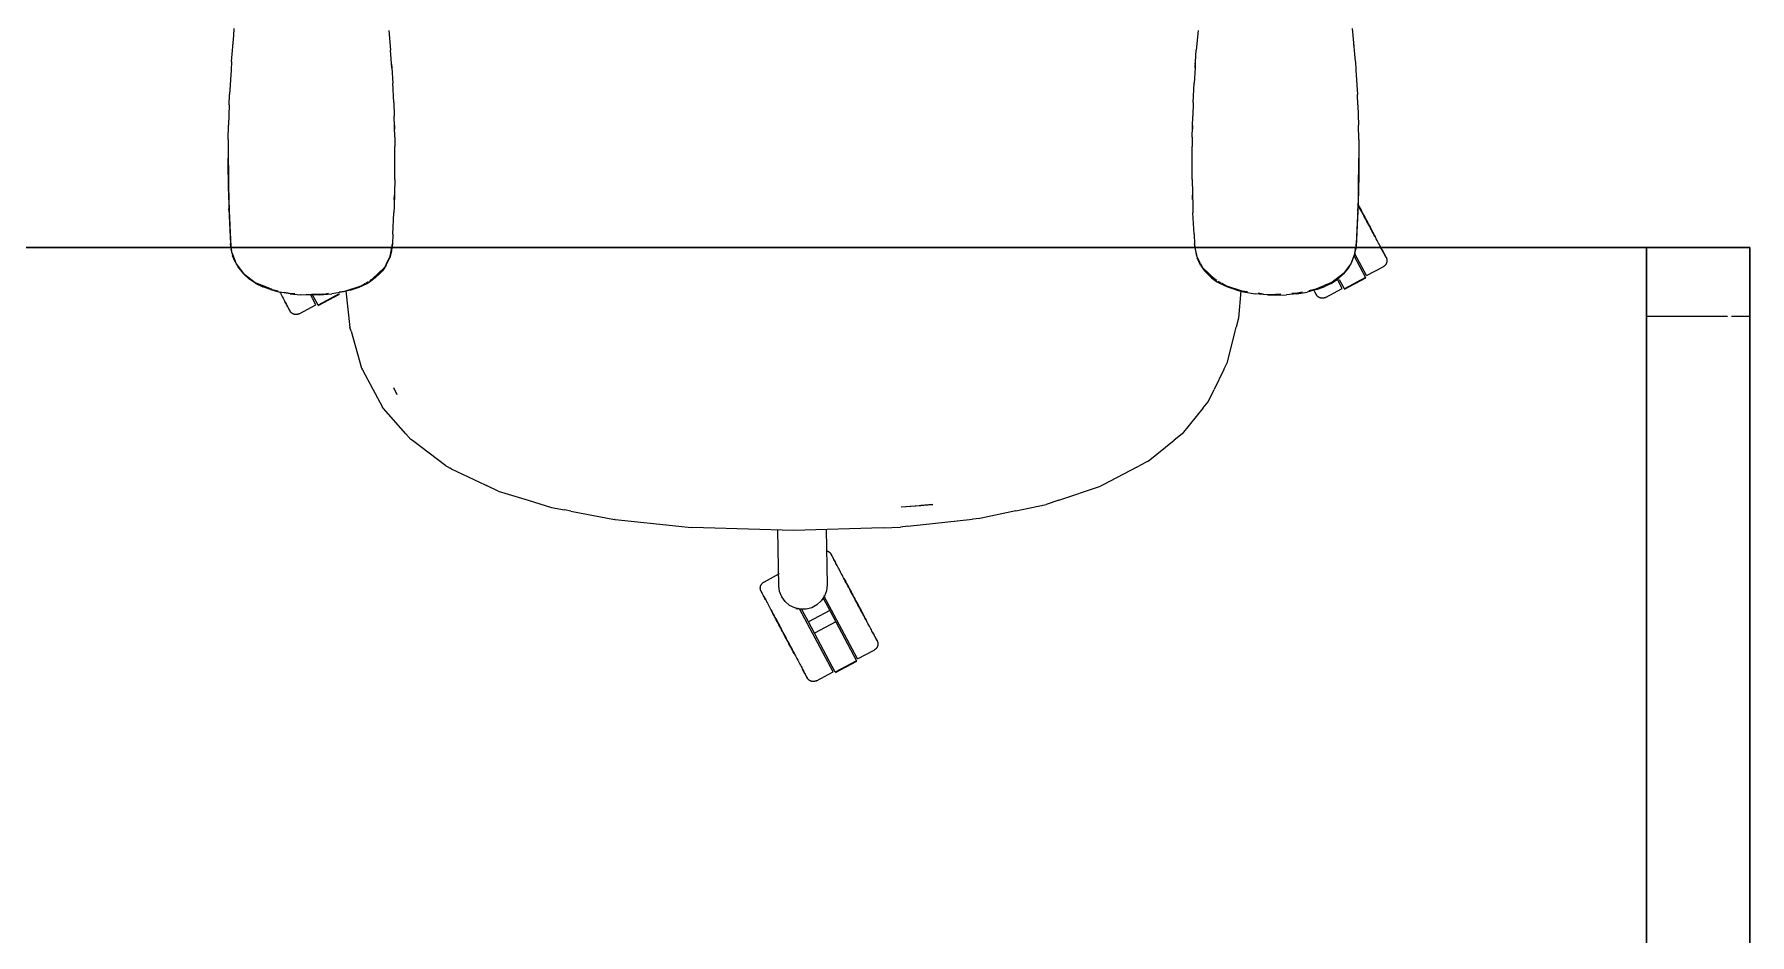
# Model space of a CAD drawing. Header units: millimetres. Extents: x 155927 to 295199, y -4084 to 97293.
# Drawn here: x 157463 to 158459, y 15631 to 16155 of the extents above; entities that cross this region are included whole.
import ezdxf

# ---------------------------------------------------------------- set-up
doc = ezdxf.new("R2010")
doc.units = ezdxf.units.MM
doc.header["$MEASUREMENT"] = 0
doc.layers.add('G-IMPT', color=8, linetype='CONTINUOUS', lineweight=9)
doc.layers.add('I-FURN', color=8, linetype='CONTINUOUS', lineweight=9)

msp = doc.modelspace()

# ---------------------------------------------------------------- linework, layer by layer
at = {"layer": 'G-IMPT'}
for p, q in [((157578.5, 16153.95), (157578.85, 16158.08)), ((157668.68, 16156.87), (157669.66, 16145.47)), ((158138.74, 16156.87), (158137.75, 16145.47)), ((158228.91, 16153.95), (158228.57, 16158.08)), ((157577.26, 16138.89), (157578.5, 16153.95)), ((157577.91, 16147.07), (157578.08, 16148.75)), ((157670.39, 16135.19), (157669.66, 16145.47)), ((158137.03, 16135.19), (158137.75, 16145.47)), ((158230.16, 16138.89), (158228.91, 16153.95)), ((158229.51, 16147.07), (158229.34, 16148.75)), ((157577.26, 16138.89), (157576.93, 16133.8)), ((157670.25, 16137.23), (157670.12, 16138.65)), ((157670.25, 16137.23), (157670.34, 16135.33)), ((157670.39, 16135.19), (157670.95, 16126.32)), ((158137.03, 16135.19), (158136.46, 16126.32)), ((158137.16, 16137.23), (158137.07, 16135.33)), ((158137.16, 16137.23), (158137.3, 16138.65)), ((158230.16, 16138.89), (158230.49, 16133.8)), ((157576.93, 16133.8), (157576.12, 16119.66)), ((157671.49, 16115.01), (157670.95, 16126.32)), ((158135.93, 16115.01), (158136.46, 16126.32)), ((158230.49, 16133.8), (158231.3, 16119.66)), ((157575.87, 16113.64), (157576.12, 16119.66)), ((158231.55, 16113.64), (158231.3, 16119.66)), ((157575.87, 16113.64), (157575.48, 16101.88)), ((157575.62, 16106.82), (157575.6, 16105.32)), ((157575.73, 16108.75), (157575.62, 16106.82)), ((157671.49, 16115.01), (157671.79, 16107.13)), ((157672.08, 16094.82), (157671.79, 16107.13)), ((158135.34, 16094.82), (158135.63, 16107.13)), ((158135.93, 16115.01), (158135.63, 16107.13)), ((158231.55, 16113.64), (158231.94, 16101.88)), ((158231.69, 16108.75), (158231.8, 16106.82)), ((158231.8, 16106.82), (158231.81, 16105.32)), ((157575.31, 16093.46), (157575.48, 16101.88)), ((157671.94, 16101.6), (157671.94, 16099.52)), ((158135.47, 16101.6), (158135.47, 16099.52)), ((158232.1, 16093.46), (158231.94, 16101.88)), ((157575.31, 16093.46), (157575.22, 16082.67)), ((157575.31, 16093.46), (157575.27, 16073.28)), ((157575.31, 16093.46), (157575.43, 16063.44)), ((157672.08, 16094.82), (157672.15, 16089.35)), ((157672.16, 16074.64), (157672.15, 16089.35)), ((158135.34, 16094.82), (158135.26, 16089.35)), ((158135.26, 16074.64), (158135.26, 16089.35)), ((158232.1, 16093.46), (158231.99, 16063.44)), ((158232.1, 16093.46), (158232.15, 16073.28)), ((158232.1, 16093.46), (158232.19, 16082.67)), ((157575.43, 16063.44), (157575.22, 16082.67)), ((158231.99, 16063.44), (158232.19, 16082.67)), ((157575.27, 16073.28), (157575.43, 16063.44)), ((157575.27, 16073.28), (157575.77, 16051.88)), ((157575.27, 16073.28), (157575.73, 16053.09)), ((157575.31, 16073.28), (157575.29, 16071.24)), ((157575.29, 16071.24), (157575.36, 16069.33)), ((157672.11, 16070.13), (157671.73, 16054.46)), ((157672.11, 16070.13), (157672.16, 16074.64)), ((158135.31, 16070.13), (158135.26, 16074.64)), ((158135.31, 16070.13), (158135.69, 16054.46)), ((158232.15, 16073.28), (158231.65, 16051.88)), ((158232.15, 16073.28), (158231.68, 16053.09)), ((158232.15, 16073.28), (158231.99, 16063.44)), ((158232.13, 16071.24), (158232.06, 16069.33)), ((158232.11, 16073.28), (158232.13, 16071.24)), ((157575.43, 16063.44), (157575.77, 16051.88)), ((157671.81, 16058.5), (157671.93, 16061.18)), ((157671.93, 16063.4), (157671.93, 16061.18)), ((158135.49, 16063.4), (158135.49, 16061.18)), ((158135.6, 16058.5), (158135.49, 16061.18)), ((158231.99, 16063.44), (158231.65, 16051.88)), ((157575.77, 16051.88), (157575.73, 16053.09)), ((157575.73, 16053.09), (157576.82, 16031.31)), ((157575.73, 16053.09), (157576.71, 16032.91)), ((157575.77, 16051.88), (157576.82, 16031.31)), ((157670.99, 16038.35), (157671.61, 16050.91)), ((157671.73, 16054.46), (157671.61, 16050.91)), ((158135.69, 16054.46), (158135.81, 16050.91)), ((158136.43, 16038.35), (158135.81, 16050.91)), ((158231.68, 16053.09), (158230.6, 16031.31)), ((158231.65, 16051.88), (158230.6, 16031.31)), ((158231.68, 16053.09), (158230.71, 16032.91)), ((158231.65, 16051.88), (158231.68, 16053.09)), ((157670.99, 16038.35), (157670.71, 16032.69)), ((158136.43, 16038.35), (158136.71, 16032.69)), ((157576.82, 16031.31), (157576.71, 16032.91)), ((157576.82, 16031.31), (157577.07, 16029.66)), ((157577.54, 16027.44), (157577.06, 16030.61)), ((157577.52, 16027.26), (157577.07, 16029.66)), ((157577.52, 16027.26), (157577.88, 16025.92)), ((157577.54, 16027.44), (157579.95, 16021.25)), ((157579.28, 16022.28), (157577.88, 16025.92)), ((157667.23, 16021.31), (157669.34, 16025.57)), ((157670.21, 16028.68), (157669.14, 16024.73)), ((157669.34, 16025.57), (157670.28, 16030.61)), ((157670.45, 16030.61), (157670.21, 16028.68)), ((157670.28, 16030.61), (157670.71, 16032.91)), ((157670.71, 16032.69), (157670.45, 16030.61)), ((158137.14, 16030.61), (158136.71, 16032.91)), ((158136.71, 16032.69), (158136.97, 16030.61)), ((158136.97, 16030.61), (158137.21, 16028.68)), ((158138.08, 16025.57), (158137.14, 16030.61)), ((158137.21, 16028.68), (158138.28, 16024.73)), ((158140.18, 16021.31), (158138.08, 16025.57)), ((158229.88, 16027.44), (158227.47, 16021.25)), ((158228.14, 16022.28), (158229.53, 16025.92)), ((158229.9, 16027.26), (158229.53, 16025.92)), ((158229.88, 16027.44), (158230.36, 16030.61)), ((158229.9, 16027.26), (158230.34, 16029.66)), ((158230.6, 16031.31), (158230.34, 16029.66)), ((158230.6, 16031.31), (158230.71, 16032.91)), ((157579.28, 16022.28), (157581.24, 16018.84)), ((157579.95, 16021.25), (157584.11, 16015.62)), ((157581.24, 16018.84), (157584.31, 16015.1)), ((157584.11, 16015.62), (157590.9, 16010.41)), ((157658.74, 16012.17), (157666.13, 16019.07)), ((157660.36, 16013.58), (157663.9, 16016.66)), ((157663.82, 16015.86), (157660.77, 16012.99)), ((157660.83, 16013.36), (157666.13, 16019.07)), ((157663.82, 16015.86), (157664.95, 16017.18)), ((157666.13, 16019.07), (157663.9, 16016.66)), ((157667.15, 16020.4), (157664.95, 16017.18)), ((157667.23, 16021.31), (157666.13, 16019.07)), ((157667.15, 16020.4), (157669.14, 16024.73)), ((158140.26, 16020.4), (158138.28, 16024.73)), ((158140.18, 16021.31), (158141.29, 16019.07)), ((158140.26, 16020.4), (158142.47, 16017.18)), ((158141.29, 16019.07), (158143.52, 16016.66)), ((158148.68, 16012.17), (158141.29, 16019.07)), ((158146.59, 16013.36), (158141.29, 16019.07)), ((158143.6, 16015.86), (158142.47, 16017.18)), ((158147.05, 16013.58), (158143.52, 16016.66)), ((158143.6, 16015.86), (158146.65, 16012.99)), ((158223.3, 16015.62), (158216.51, 16010.41)), ((158226.18, 16018.84), (158223.1, 16015.1)), ((158227.47, 16021.25), (158223.3, 16015.62)), ((158228.14, 16022.28), (158226.18, 16018.84)), ((157587.35, 16012.44), (157584.31, 16015.1)), ((157591.4, 16009.78), (157587.35, 16012.44)), ((157590.9, 16010.41), (157595.3, 16008.57)), ((157591.4, 16009.78), (157595.47, 16007.8)), ((157600.92, 16006.24), (157595.3, 16008.57)), ((157599.81, 16006.21), (157595.47, 16007.8)), ((157599.81, 16006.21), (157605.29, 16004.78)), ((157600.92, 16006.24), (157604.38, 16005.53)), ((157646.22, 16005.8), (157642.29, 16004.82)), ((157643.13, 16005.37), (157652.52, 16008.4)), ((157643.64, 16005.49), (157646.05, 15984.21)), ((157646.22, 16005.8), (157651.3, 16007.54)), ((157651.3, 16007.54), (157655.94, 16009.74)), ((157652.52, 16008.4), (157654.98, 16009.87)), ((157655.44, 16010.15), (157656.88, 16011.01)), ((157655.94, 16009.74), (157657.32, 16010.55)), ((157660.77, 16012.99), (157657.32, 16010.55)), ((157657.67, 16011.48), (157660.83, 16013.36)), ((157658.74, 16012.17), (157660.21, 16013.45)), ((158149.74, 16011.48), (158146.59, 16013.36)), ((158146.65, 16012.99), (158150.1, 16010.55)), ((158148.68, 16012.17), (158147.21, 16013.45)), ((158151.47, 16009.74), (158150.1, 16010.55)), ((158151.97, 16010.15), (158150.53, 16011.01)), ((158156.11, 16007.54), (158151.47, 16009.74)), ((158154.89, 16008.4), (158152.44, 16009.87)), ((158164.29, 16005.37), (158154.89, 16008.4)), ((158161.2, 16005.8), (158156.11, 16007.54)), ((158161.2, 16005.8), (158165.13, 16004.82)), ((158163.66, 16005.5), (158162.22, 15989.62)), ((158207.61, 16006.21), (158202.13, 16004.78)), ((158206.5, 16006.24), (158203.03, 16005.53)), ((158206.5, 16006.24), (158212.12, 16008.57)), ((158207.61, 16006.21), (158211.94, 16007.8)), ((158216.02, 16009.78), (158211.94, 16007.8)), ((158216.51, 16010.41), (158212.12, 16008.57)), ((158216.02, 16009.78), (158220.07, 16012.44)), ((158220.07, 16012.44), (158223.1, 16015.1)), ((157611.22, 16003.78), (157605.29, 16004.78)), ((157607.9, 16004.81), (157610.88, 16004.2)), ((157610.88, 16004.2), (157614.09, 16004)), ((157611.22, 16003.78), (157617.37, 16003.22)), ((157623.71, 16003.04), (157617.37, 16003.22)), ((157620.6, 16003.6), (157623.71, 16003.41)), ((157630.87, 16003.64), (157623.71, 16003.41)), ((157628.21, 16003.13), (157623.71, 16003.04)), ((157628.21, 16003.13), (157635.53, 16003.7)), ((157630.87, 16003.64), (157633.65, 16004.04)), ((157642.29, 16004.82), (157635.53, 16003.7)), ((157639.84, 16004.91), (157643.13, 16005.37)), ((158167.58, 16004.91), (158164.29, 16005.37)), ((158165.13, 16004.82), (158171.89, 16003.7)), ((158179.2, 16003.13), (158171.89, 16003.7)), ((158176.54, 16003.64), (158173.76, 16004.04)), ((158176.54, 16003.64), (158183.71, 16003.41)), ((158179.2, 16003.13), (158183.71, 16003.04)), ((158186.82, 16003.6), (158183.71, 16003.41)), ((158183.71, 16003.04), (158190.05, 16003.22)), ((158196.2, 16003.78), (158190.05, 16003.22)), ((158196.54, 16004.2), (158193.33, 16004)), ((158196.2, 16003.78), (158202.13, 16004.78)), ((158199.52, 16004.81), (158196.54, 16004.2)), ((158162.22, 15989.62), (158160.92, 15984.33)), ((157646.69, 15981.95), (157646.05, 15984.21)), ((157646.69, 15981.95), (157652.69, 15960.6)), ((158155.94, 15964.02), (158160.34, 15981.96)), ((158160.34, 15981.96), (158160.92, 15984.33)), ((157652.69, 15960.6), (157653.29, 15959.49)), ((157653.29, 15959.49), (157659.3, 15948.25)), ((158153.79, 15959.66), (158148.15, 15948.19)), ((158153.79, 15959.66), (158155.94, 15964.02)), ((157659.3, 15948.25), (157664.88, 15937.82)), ((157672.32, 15947.42), (157671.54, 15949.01)), ((157673.5, 15945.12), (157671.54, 15949.01)), ((157673.5, 15945.12), (157672.32, 15947.42)), ((158144.62, 15941.02), (158148.15, 15948.19)), ((157665.47, 15937.15), (157664.88, 15937.82)), ((157678.49, 15922.37), (157665.47, 15937.15)), ((158141.64, 15937.37), (158129.47, 15922.42)), ((158141.64, 15937.37), (158144.62, 15941.02)), ((157678.49, 15922.37), (157681.36, 15919.11)), ((157682.33, 15918.38), (157681.36, 15919.11)), ((157701.82, 15903.81), (157682.33, 15918.38)), ((158109.68, 15906.46), (158124.81, 15918.66)), ((158129.47, 15922.42), (158124.81, 15918.66)), ((158109.68, 15906.46), (158104.55, 15903.75)), ((157701.82, 15903.81), (157702.6, 15903.35)), ((157702.6, 15903.35), (157704.17, 15902.41)), ((157704.88, 15901.99), (157704.17, 15902.41)), ((157704.88, 15901.99), (157724.52, 15892.72)), ((158103.17, 15903.02), (158083.66, 15892.72)), ((158103.17, 15903.02), (158104.55, 15903.75)), ((157724.52, 15892.72), (157725.44, 15892.29)), ((157732.2, 15889.1), (157725.44, 15892.29)), ((157732.2, 15889.1), (157749.48, 15883.78)), ((158057.91, 15883.7), (158082, 15891.85)), ((158083.66, 15892.72), (158082, 15891.85)), ((157749.48, 15883.78), (157763.08, 15879.59)), ((157763.08, 15879.59), (157770.69, 15878.13)), ((157774.35, 15877.42), (157770.69, 15878.13)), ((157774.35, 15877.42), (157799.73, 15872.56)), ((157966.33, 15879.98), (157984.61, 15881.23)), ((157966.33, 15879.98), (157977.67, 15880.62)), ((157984.61, 15881.23), (157977.67, 15880.62)), ((158032.98, 15877.55), (158012.03, 15873.2)), ((158032.98, 15877.55), (158036.66, 15878.31)), ((158036.66, 15878.31), (158050.48, 15881.18)), ((158057.91, 15883.7), (158050.48, 15881.18)), ((157800.19, 15872.47), (157799.73, 15872.56)), ((157800.19, 15872.47), (157837.18, 15868.65)), ((157837.18, 15868.65), (157844.25, 15867.91)), ((157851.51, 15867.69), (157844.25, 15867.91)), ((157903.67, 15866.07), (157851.51, 15867.69)), ((157955.86, 15867.78), (157903.67, 15866.07)), ((157955.86, 15867.78), (157965.8, 15868.1)), ((157970.17, 15868.58), (157965.8, 15868.1)), ((157970.17, 15868.58), (158007.62, 15872.71)), ((158012.03, 15873.2), (158007.62, 15872.71))]:
    msp.add_line(p, q, dxfattribs=at)
at = {"layer": 'I-FURN'}
for p, q in [((158232.13, 16054.79), (158231.6, 16055.78)), ((158231.84, 16055.32), (158232.37, 16054.34)), ((158232.65, 16053.8), (158232.13, 16054.79)), ((158232.37, 16054.34), (158232.9, 16053.34)), ((158233.18, 16052.8), (158232.65, 16053.8)), ((158232.9, 16053.34), (158233.43, 16052.34)), ((158233.72, 16051.8), (158233.18, 16052.8)), ((158233.43, 16052.34), (158233.96, 16051.34)), ((158234.25, 16050.8), (158233.72, 16051.8)), ((158233.96, 16051.34), (158234.5, 16050.34)), ((158234.79, 16049.79), (158234.25, 16050.8)), ((158234.5, 16050.34), (158235.03, 16049.33)), ((158235.32, 16048.79), (158234.79, 16049.79)), ((158235.03, 16049.33), (158235.57, 16048.33)), ((158235.85, 16047.79), (158235.32, 16048.79)), ((158235.57, 16048.33), (158236.1, 16047.32)), ((158236.38, 16046.79), (158235.85, 16047.79)), ((158236.1, 16047.32), (158236.63, 16046.33)), ((158236.91, 16045.79), (158236.38, 16046.79)), ((158236.63, 16046.33), (158237.16, 16045.34)), ((158237.44, 16044.8), (158236.91, 16045.79)), ((158237.16, 16045.34), (158237.68, 16044.35)), ((158237.96, 16043.83), (158237.44, 16044.8)), ((158237.68, 16044.35), (158238.2, 16043.38)), ((158238.47, 16042.86), (158237.96, 16043.83)), ((158238.2, 16043.38), (158238.71, 16042.42)), ((158238.98, 16041.9), (158238.47, 16042.86)), ((158238.71, 16042.42), (158239.21, 16041.46)), ((158239.48, 16040.96), (158238.98, 16041.9)), ((158239.21, 16041.46), (158239.71, 16040.53)), ((158239.98, 16040.03), (158239.48, 16040.96)), ((158239.71, 16040.53), (158240.2, 16039.6)), ((158240.46, 16039.11), (158239.98, 16040.03)), ((158240.2, 16039.6), (158240.69, 16038.7)), ((158240.94, 16038.22), (158240.46, 16039.11)), ((158240.69, 16038.7), (158241.16, 16037.81)), ((158241.41, 16037.34), (158240.94, 16038.22)), ((158241.16, 16037.81), (158241.62, 16036.94)), ((158241.86, 16036.48), (158241.41, 16037.34)), ((158241.62, 16036.94), (158242.07, 16036.1)), ((158242.31, 16035.65), (158241.86, 16036.48)), ((158242.74, 16034.84), (158242.31, 16035.65)), ((158459.25, 16030.61), (156862.83, 16030.61)), ((156862.83, 16030.61), (158459.25, 16030.61)), ((158229.47, 16025.71), (158236.12, 16013.2)), ((158236.66, 16014.33), (158229.92, 16026.99)), ((158243.16, 16034.05), (158242.74, 16034.84)), ((158243.56, 16033.29), (158243.16, 16034.05)), ((158243.95, 16032.55), (158243.56, 16033.29)), ((158244.33, 16031.84), (158243.95, 16032.55)), ((158244.69, 16031.17), (158244.33, 16031.84)), ((158245.03, 16030.52), (158244.69, 16031.17)), ((158245.36, 16029.9), (158245.03, 16030.52)), ((158245.67, 16029.32), (158245.36, 16029.9)), ((158245.51, 16029.63), (158245.81, 16029.06)), ((158245.97, 16028.77), (158245.67, 16029.32)), ((158245.81, 16029.06), (158246.09, 16028.52)), ((158246.24, 16028.25), (158245.97, 16028.77)), ((158246.09, 16028.52), (158246.36, 16028.02)), ((158246.5, 16027.77), (158246.24, 16028.25)), ((158246.36, 16028.02), (158246.61, 16027.56)), ((158246.73, 16027.32), (158246.5, 16027.77)), ((158246.61, 16027.56), (158246.84, 16027.13)), ((158246.95, 16026.91), (158246.73, 16027.32)), ((158246.84, 16027.13), (158247.05, 16026.74)), ((158247.15, 16026.54), (158246.95, 16026.91)), ((158247.05, 16026.74), (158247.23, 16026.38)), ((158247.33, 16026.2), (158247.15, 16026.54)), ((158247.23, 16026.38), (158247.4, 16026.06)), ((158247.49, 16025.91), (158247.33, 16026.2)), ((158247.4, 16026.06), (158247.55, 16025.78)), ((158247.62, 16025.65), (158247.49, 16025.91)), ((158247.55, 16025.78), (158247.68, 16025.54)), ((158247.74, 16025.43), (158247.62, 16025.65)), ((158247.68, 16025.54), (158247.79, 16025.34)), ((158247.84, 16025.25), (158247.74, 16025.43)), ((158399.25, 16030.61), (158399.25, 15990.61)), ((158399.25, 15595.61), (158399.25, 16030.61)), ((158459.25, 16030.61), (158399.25, 16030.61)), ((158399.25, 16030.61), (158459.25, 16030.61)), ((158459.25, 16030.61), (158459.25, 15230.61)), ((158459.25, 15990.61), (158459.25, 16030.61)), ((158459.25, 15230.61), (158459.25, 16030.61)), ((158459.25, 16030.61), (158459.25, 15230.61)), ((158236.66, 16014.33), (158246.34, 16019.48)), ((158246.38, 16019.5), (158246.34, 16019.48)), ((158246.52, 16019.58), (158246.38, 16019.5)), ((158246.66, 16019.66), (158246.52, 16019.58)), ((158246.79, 16019.75), (158246.66, 16019.66)), ((158246.92, 16019.85), (158246.79, 16019.75)), ((158247.04, 16019.95), (158246.92, 16019.85)), ((158247.16, 16020.06), (158247.04, 16019.95)), ((158247.28, 16020.17), (158247.16, 16020.06)), ((158247.39, 16020.28), (158247.28, 16020.17)), ((158247.5, 16020.4), (158247.39, 16020.28)), ((158247.6, 16020.53), (158247.5, 16020.4)), ((158247.7, 16020.66), (158247.6, 16020.53)), ((158247.79, 16020.79), (158247.7, 16020.66)), ((158247.79, 16025.34), (158247.87, 16025.18)), ((158247.88, 16020.92), (158247.79, 16020.79)), ((158247.91, 16025.11), (158247.84, 16025.25)), ((158247.87, 16025.18), (158247.94, 16025.06)), ((158247.96, 16021.06), (158247.88, 16020.92)), ((158247.96, 16025.01), (158247.91, 16025.11)), ((158247.94, 16025.06), (158247.98, 16024.97)), ((158248, 16024.95), (158247.96, 16025.01)), ((158248.04, 16021.21), (158247.96, 16021.06)), ((158247.98, 16024.97), (158248, 16024.93)), ((158248.01, 16024.93), (158248, 16024.95)), ((158248, 16024.93), (158248.01, 16024.93)), ((158248.01, 16024.93), (158248.08, 16024.78)), ((158248.11, 16021.35), (158248.04, 16021.21)), ((158248.08, 16024.78), (158248.15, 16024.64)), ((158248.17, 16021.5), (158248.11, 16021.35)), ((158248.15, 16024.64), (158248.21, 16024.49)), ((158248.23, 16021.65), (158248.17, 16021.5)), ((158248.21, 16024.49), (158248.26, 16024.34)), ((158248.29, 16021.8), (158248.23, 16021.65)), ((158248.26, 16024.34), (158248.31, 16024.18)), ((158248.33, 16021.95), (158248.29, 16021.8)), ((158248.31, 16024.18), (158248.35, 16024.03)), ((158248.37, 16022.11), (158248.33, 16021.95)), ((158248.35, 16024.03), (158248.39, 16023.87)), ((158248.41, 16022.27), (158248.37, 16022.11)), ((158248.39, 16023.87), (158248.42, 16023.71)), ((158248.43, 16022.43), (158248.41, 16022.27)), ((158248.42, 16023.71), (158248.45, 16023.55)), ((158248.45, 16022.59), (158248.43, 16022.43)), ((158248.45, 16023.55), (158248.46, 16023.39)), ((158248.47, 16022.75), (158248.45, 16022.59)), ((158248.46, 16023.39), (158248.47, 16023.23)), ((158248.47, 16023.23), (158248.48, 16023.07)), ((158248.48, 16022.91), (158248.47, 16022.75)), ((158248.48, 16023.07), (158248.48, 16022.91)), ((158205.99, 16005.96), (158206.22, 16005.53)), ((158206.34, 16005.32), (158206.12, 16005.73)), ((158206.22, 16005.53), (158206.43, 16005.14)), ((158212.84, 16001.67), (158222.53, 16006.82)), ((158222.53, 16006.82), (158219.77, 16012.01)), ((158223.76, 16006.63), (158220.94, 16011.92)), ((158236.12, 16013.2), (158223.76, 16006.63)), ((158223.85, 16006.46), (158236.21, 16013.03)), ((157605.17, 16005), (157605.61, 16004.18)), ((157605.61, 16004.18), (157606.03, 16003.38)), ((157606.03, 16003.38), (157606.45, 16002.6)), ((157606.45, 16002.6), (157606.84, 16001.85)), ((157606.84, 16001.85), (157607.23, 16001.13)), ((157607.23, 16001.13), (157607.6, 16000.44)), ((157607.6, 16000.44), (157607.95, 15999.77)), ((157607.95, 15999.77), (157608.29, 15999.14)), ((157608.29, 15999.14), (157608.61, 15998.54)), ((157608.77, 15998.23), (157608.46, 15998.81)), ((157608.61, 15998.54), (157608.91, 15997.97)), ((157609.07, 15997.67), (157608.77, 15998.23)), ((157608.91, 15997.97), (157609.19, 15997.43)), ((157609.34, 15997.16), (157609.07, 15997.67)), ((157609.19, 15997.43), (157609.46, 15996.93)), ((157609.6, 15996.68), (157609.34, 15997.16)), ((157609.46, 15996.93), (157609.71, 15996.47)), ((157609.83, 15996.23), (157609.6, 15996.68)), ((157609.71, 15996.47), (157609.94, 15996.04)), ((157610.05, 15995.82), (157609.83, 15996.23)), ((157609.94, 15996.04), (157610.15, 15995.64)), ((157610.25, 15995.45), (157610.05, 15995.82)), ((157610.15, 15995.64), (157610.34, 15995.29)), ((157616.56, 15992.17), (157626.24, 15997.32)), ((157624.2, 16001.16), (157623.25, 16002.95)), ((157626.24, 15997.32), (157624.24, 16001.09)), ((157627.47, 15997.13), (157624.27, 16003.16)), ((157639.84, 16003.71), (157627.47, 15997.13)), ((157627.57, 15996.96), (157639.93, 16003.54)), ((157639.79, 16003.8), (157639.84, 16003.71)), ((158206.53, 16004.94), (158206.34, 16005.32)), ((158206.43, 16005.14), (158206.62, 16004.78)), ((158206.71, 16004.61), (158206.53, 16004.94)), ((158206.62, 16004.78), (158206.79, 16004.47)), ((158206.87, 16004.31), (158206.71, 16004.61)), ((158206.79, 16004.47), (158206.94, 16004.19)), ((158207.01, 16004.05), (158206.87, 16004.31)), ((158206.94, 16004.19), (158207.06, 16003.95)), ((158207.13, 16003.83), (158207.01, 16004.05)), ((158207.06, 16003.95), (158207.17, 16003.74)), ((158207.22, 16003.65), (158207.13, 16003.83)), ((158207.17, 16003.74), (158207.26, 16003.58)), ((158207.3, 16003.51), (158207.22, 16003.65)), ((158207.26, 16003.58), (158207.32, 16003.46)), ((158207.35, 16003.41), (158207.3, 16003.51)), ((158207.32, 16003.46), (158207.37, 16003.38)), ((158207.38, 16003.35), (158207.35, 16003.41)), ((158207.37, 16003.38), (158207.39, 16003.34)), ((158207.39, 16003.33), (158207.38, 16003.35)), ((158207.39, 16003.34), (158207.39, 16003.33)), ((158207.41, 16003.29), (158207.39, 16003.33)), ((158207.49, 16003.15), (158207.41, 16003.29)), ((158207.58, 16003.02), (158207.49, 16003.15)), ((158207.67, 16002.88), (158207.58, 16003.02)), ((158207.76, 16002.75), (158207.67, 16002.88)), ((158207.87, 16002.63), (158207.76, 16002.75)), ((158207.97, 16002.51), (158207.87, 16002.63)), ((158208.08, 16002.39), (158207.97, 16002.51)), ((158208.2, 16002.28), (158208.08, 16002.39)), ((158208.32, 16002.17), (158208.2, 16002.28)), ((158208.44, 16002.07), (158208.32, 16002.17)), ((158208.57, 16001.97), (158208.44, 16002.07)), ((158208.7, 16001.88), (158208.57, 16001.97)), ((158208.84, 16001.79), (158208.7, 16001.88)), ((158208.98, 16001.71), (158208.84, 16001.79)), ((158209.12, 16001.63), (158208.98, 16001.71)), ((158209.27, 16001.56), (158209.12, 16001.63)), ((158209.41, 16001.5), (158209.27, 16001.56)), ((158209.56, 16001.44), (158209.41, 16001.5)), ((158209.72, 16001.39), (158209.56, 16001.44)), ((158209.87, 16001.34), (158209.72, 16001.39)), ((158210.03, 16001.3), (158209.87, 16001.34)), ((158210.18, 16001.27), (158210.03, 16001.3)), ((158210.34, 16001.24), (158210.18, 16001.27)), ((158210.5, 16001.22), (158210.34, 16001.24)), ((158210.66, 16001.2), (158210.5, 16001.22)), ((158210.82, 16001.2), (158210.66, 16001.2)), ((158210.99, 16001.19), (158210.82, 16001.2)), ((158211.15, 16001.2), (158210.99, 16001.19)), ((158211.31, 16001.21), (158211.15, 16001.2)), ((158211.47, 16001.23), (158211.31, 16001.21)), ((158211.63, 16001.25), (158211.47, 16001.23)), ((158211.79, 16001.28), (158211.63, 16001.25)), ((158211.94, 16001.32), (158211.79, 16001.28)), ((158212.1, 16001.36), (158211.94, 16001.32)), ((158212.25, 16001.41), (158212.1, 16001.36)), ((158212.4, 16001.46), (158212.25, 16001.41)), ((158212.55, 16001.53), (158212.4, 16001.46)), ((158212.7, 16001.59), (158212.55, 16001.53)), ((158212.84, 16001.67), (158212.7, 16001.59)), ((157610.43, 15995.11), (157610.25, 15995.45)), ((157610.34, 15995.29), (157610.5, 15994.97)), ((157610.59, 15994.81), (157610.43, 15995.11)), ((157610.5, 15994.97), (157610.65, 15994.69)), ((157610.72, 15994.56), (157610.59, 15994.81)), ((157610.65, 15994.69), (157610.78, 15994.45)), ((157610.84, 15994.34), (157610.72, 15994.56)), ((157610.78, 15994.45), (157610.89, 15994.25)), ((157610.94, 15994.16), (157610.84, 15994.34)), ((157610.89, 15994.25), (157610.97, 15994.09)), ((157611.01, 15994.02), (157610.94, 15994.16)), ((157610.97, 15994.09), (157611.04, 15993.96)), ((157611.06, 15993.92), (157611.01, 15994.02)), ((157611.04, 15993.96), (157611.08, 15993.88)), ((157611.1, 15993.86), (157611.06, 15993.92)), ((157611.08, 15993.88), (157611.1, 15993.84)), ((157611.11, 15993.84), (157611.1, 15993.86)), ((157611.1, 15993.84), (157611.11, 15993.84)), ((157611.13, 15993.8), (157611.11, 15993.84)), ((157611.21, 15993.66), (157611.13, 15993.8)), ((157611.29, 15993.52), (157611.21, 15993.66)), ((157611.38, 15993.39), (157611.29, 15993.52)), ((157611.48, 15993.26), (157611.38, 15993.39)), ((157611.58, 15993.13), (157611.48, 15993.26)), ((157611.69, 15993.01), (157611.58, 15993.13)), ((157611.8, 15992.89), (157611.69, 15993.01)), ((157611.92, 15992.78), (157611.8, 15992.89)), ((157612.04, 15992.67), (157611.92, 15992.78)), ((157612.16, 15992.57), (157612.04, 15992.67)), ((157612.29, 15992.47), (157612.16, 15992.57)), ((157612.42, 15992.38), (157612.29, 15992.47)), ((157612.56, 15992.29), (157612.42, 15992.38)), ((157612.69, 15992.21), (157612.56, 15992.29)), ((157612.84, 15992.14), (157612.69, 15992.21)), ((157612.98, 15992.07), (157612.84, 15992.14)), ((157613.13, 15992), (157612.98, 15992.07)), ((157613.28, 15991.94), (157613.13, 15992)), ((157613.43, 15991.89), (157613.28, 15991.94)), ((157613.59, 15991.84), (157613.43, 15991.89)), ((157613.74, 15991.8), (157613.59, 15991.84)), ((157613.9, 15991.77), (157613.74, 15991.8)), ((157614.06, 15991.74), (157613.9, 15991.77)), ((157614.22, 15991.72), (157614.06, 15991.74)), ((157614.38, 15991.71), (157614.22, 15991.72)), ((157614.54, 15991.7), (157614.38, 15991.71)), ((157614.7, 15991.7), (157614.54, 15991.7)), ((157614.86, 15991.7), (157614.7, 15991.7)), ((157615.02, 15991.71), (157614.86, 15991.7)), ((157615.18, 15991.73), (157615.02, 15991.71)), ((157615.34, 15991.75), (157615.18, 15991.73)), ((157615.5, 15991.78), (157615.34, 15991.75)), ((157615.66, 15991.82), (157615.5, 15991.78)), ((157615.81, 15991.86), (157615.66, 15991.82)), ((157615.97, 15991.91), (157615.81, 15991.86)), ((157616.12, 15991.97), (157615.97, 15991.91)), ((157616.27, 15992.03), (157616.12, 15991.97)), ((157616.41, 15992.1), (157616.27, 15992.03)), ((157616.56, 15992.17), (157616.41, 15992.1)), ((158399.25, 15990.61), (158399.25, 15270.61)), ((158446.35, 15990.61), (158399.25, 15990.61)), ((158446.35, 15990.61), (158399.25, 15990.61)), ((158459.25, 15990.61), (158448.67, 15990.61)), ((158459.25, 15990.61), (158448.67, 15990.61)), ((158459.25, 15270.61), (158459.25, 15990.61)), ((157895.21, 15834.01), (157894.65, 15866.35)), ((157922.63, 15866.69), (157923.19, 15834.5)), ((157922.9, 15854.38), (157923.06, 15854.34)), ((157923.06, 15854.34), (157923.21, 15854.29)), ((157923.21, 15854.29), (157923.37, 15854.24)), ((157923.37, 15854.24), (157923.52, 15854.18)), ((157923.52, 15854.18), (157923.66, 15854.12)), ((157923.66, 15854.12), (157923.81, 15854.05)), ((157923.81, 15854.05), (157923.95, 15853.97)), ((157923.95, 15853.97), (157924.09, 15853.89)), ((157924.09, 15853.89), (157924.23, 15853.8)), ((157924.23, 15853.8), (157924.36, 15853.71)), ((157924.36, 15853.71), (157924.49, 15853.61)), ((157924.49, 15853.61), (157924.61, 15853.51)), ((157924.61, 15853.51), (157924.73, 15853.4)), ((157924.73, 15853.4), (157924.85, 15853.29)), ((157924.85, 15853.29), (157924.96, 15853.17)), ((157924.96, 15853.17), (157925.06, 15853.05)), ((157925.06, 15853.05), (157925.16, 15852.92)), ((157925.16, 15852.92), (157925.26, 15852.79)), ((157925.26, 15852.79), (157925.35, 15852.66)), ((157925.35, 15852.66), (157925.44, 15852.52)), ((157925.44, 15852.52), (157925.52, 15852.39)), ((157925.52, 15852.39), (157925.54, 15852.35)), ((157925.54, 15852.35), (157925.55, 15852.33)), ((157925.54, 15852.34), (157925.54, 15852.35)), ((157925.56, 15852.3), (157925.54, 15852.34)), ((157925.55, 15852.33), (157925.58, 15852.27)), ((157925.61, 15852.22), (157925.56, 15852.3)), ((157925.58, 15852.27), (157925.63, 15852.17)), ((157925.67, 15852.1), (157925.61, 15852.22)), ((157925.63, 15852.17), (157925.71, 15852.03)), ((157925.76, 15851.93), (157925.67, 15852.1)), ((157925.71, 15852.03), (157925.8, 15851.85)), ((157925.86, 15851.73), (157925.76, 15851.93)), ((157925.8, 15851.85), (157925.92, 15851.63)), ((157925.99, 15851.49), (157925.86, 15851.73)), ((157925.92, 15851.63), (157926.06, 15851.37)), ((157926.14, 15851.21), (157925.99, 15851.49)), ((157926.06, 15851.37), (157926.22, 15851.07)), ((157926.31, 15850.89), (157926.14, 15851.21)), ((157926.22, 15851.07), (157926.39, 15850.74)), ((157926.5, 15850.54), (157926.31, 15850.89)), ((157926.39, 15850.74), (157926.59, 15850.36)), ((157926.71, 15850.15), (157926.5, 15850.54)), ((157926.59, 15850.36), (157926.81, 15849.95)), ((157926.94, 15849.72), (157926.71, 15850.15)), ((157926.81, 15849.95), (157927.05, 15849.51)), ((157927.18, 15849.25), (157926.94, 15849.72)), ((157927.05, 15849.51), (157927.3, 15849.02)), ((157927.45, 15848.75), (157927.18, 15849.25)), ((157927.3, 15849.02), (157927.58, 15848.51)), ((157927.73, 15848.21), (157927.45, 15848.75)), ((157927.58, 15848.51), (157927.87, 15847.96)), ((157928.04, 15847.64), (157927.73, 15848.21)), ((157927.87, 15847.96), (157928.18, 15847.37)), ((157928.36, 15847.04), (157928.04, 15847.64)), ((157928.69, 15846.41), (157928.36, 15847.04)), ((157929.05, 15845.75), (157928.69, 15846.41)), ((157886.27, 15836.02), (157886.41, 15836.1)), ((157886.41, 15836.1), (157886.55, 15836.18)), ((157886.55, 15836.18), (157886.59, 15836.2)), ((157895.43, 15840.9), (157886.59, 15836.2)), ((157929.42, 15845.05), (157929.05, 15845.75)), ((157929.8, 15844.33), (157929.42, 15845.05)), ((157930.2, 15843.58), (157929.8, 15844.33)), ((157930.61, 15842.8), (157930.2, 15843.58)), ((157931.04, 15842), (157930.61, 15842.8)), ((157931.48, 15841.18), (157931.04, 15842)), ((157931.93, 15840.33), (157931.48, 15841.18)), ((157932.39, 15839.46), (157931.93, 15840.33)), ((157932.86, 15838.58), (157932.39, 15839.46)), ((157933.34, 15837.67), (157932.86, 15838.58)), ((157933.08, 15838.16), (157933.57, 15837.25)), ((157933.83, 15836.75), (157933.34, 15837.67)), ((157933.57, 15837.25), (157934.06, 15836.32)), ((157934.33, 15835.81), (157933.83, 15836.75)), ((157934.06, 15836.32), (157934.56, 15835.37)), ((157884.45, 15832.77), (157884.46, 15832.93)), ((157884.45, 15832.61), (157884.45, 15832.77)), ((157884.45, 15832.45), (157884.45, 15832.61)), ((157884.47, 15832.29), (157884.45, 15832.45)), ((157884.46, 15832.93), (157884.47, 15833.09)), ((157884.47, 15833.09), (157884.5, 15833.25)), ((157884.48, 15832.13), (157884.47, 15832.29)), ((157884.51, 15831.97), (157884.48, 15832.13)), ((157884.5, 15833.25), (157884.52, 15833.41)), ((157884.54, 15831.81), (157884.51, 15831.97)), ((157884.52, 15833.41), (157884.56, 15833.57)), ((157884.57, 15831.65), (157884.54, 15831.81)), ((157884.56, 15833.57), (157884.6, 15833.72)), ((157884.62, 15831.5), (157884.57, 15831.65)), ((157884.6, 15833.72), (157884.64, 15833.88)), ((157884.67, 15831.34), (157884.62, 15831.5)), ((157884.64, 15833.88), (157884.7, 15834.03)), ((157884.72, 15831.19), (157884.67, 15831.34)), ((157884.7, 15834.03), (157884.75, 15834.18)), ((157884.78, 15831.04), (157884.72, 15831.19)), ((157884.75, 15834.18), (157884.82, 15834.33)), ((157884.85, 15830.89), (157884.78, 15831.04)), ((157884.82, 15834.33), (157884.89, 15834.47)), ((157884.92, 15830.75), (157884.85, 15830.89)), ((157884.89, 15834.47), (157884.97, 15834.62)), ((157884.95, 15830.7), (157884.92, 15830.75)), ((157884.92, 15830.75), (157884.92, 15830.75)), ((157884.92, 15830.75), (157884.93, 15830.73)), ((157884.93, 15830.73), (157884.96, 15830.67)), ((157884.99, 15830.62), (157884.95, 15830.7)), ((157884.96, 15830.67), (157885.02, 15830.57)), ((157884.97, 15834.62), (157885.05, 15834.75)), ((157885.06, 15830.5), (157884.99, 15830.62)), ((157885.02, 15830.57), (157885.09, 15830.43)), ((157885.05, 15834.75), (157885.13, 15834.89)), ((157885.14, 15830.34), (157885.06, 15830.5)), ((157885.09, 15830.43), (157885.19, 15830.25)), ((157885.13, 15834.89), (157885.23, 15835.02)), ((157885.25, 15830.14), (157885.14, 15830.34)), ((157885.19, 15830.25), (157885.3, 15830.03)), ((157885.23, 15835.02), (157885.32, 15835.15)), ((157885.38, 15829.9), (157885.25, 15830.14)), ((157885.3, 15830.03), (157885.44, 15829.77)), ((157885.32, 15835.15), (157885.43, 15835.27)), ((157885.52, 15829.62), (157885.38, 15829.9)), ((157885.43, 15835.27), (157885.53, 15835.39)), ((157885.44, 15829.77), (157885.6, 15829.47)), ((157885.69, 15829.3), (157885.52, 15829.62)), ((157885.53, 15835.39), (157885.65, 15835.51)), ((157885.6, 15829.47), (157885.78, 15829.14)), ((157885.65, 15835.51), (157885.76, 15835.62)), ((157885.88, 15828.94), (157885.69, 15829.3)), ((157885.76, 15835.62), (157885.89, 15835.73)), ((157885.78, 15829.14), (157885.98, 15828.77)), ((157886.09, 15828.55), (157885.88, 15828.94)), ((157885.89, 15835.73), (157886.01, 15835.83)), ((157885.98, 15828.77), (157886.19, 15828.36)), ((157886.01, 15835.83), (157886.14, 15835.92)), ((157886.32, 15828.12), (157886.09, 15828.55)), ((157886.14, 15835.92), (157886.27, 15836.02)), ((157886.19, 15828.36), (157886.43, 15827.91)), ((157886.57, 15827.65), (157886.32, 15828.12)), ((157886.43, 15827.91), (157886.69, 15827.43)), ((157886.83, 15827.15), (157886.57, 15827.65)), ((157886.69, 15827.43), (157886.96, 15826.91)), ((157887.12, 15826.62), (157886.83, 15827.15)), ((157886.96, 15826.91), (157887.26, 15826.36)), ((157887.42, 15826.05), (157887.12, 15826.62)), ((157887.26, 15826.36), (157887.57, 15825.78)), ((157895.68, 15830.67), (157895.21, 15834.01)), ((157896.93, 15827.54), (157895.68, 15830.67)), ((157898.89, 15824.8), (157896.93, 15827.54)), ((157921.7, 15827.97), (157919.84, 15825.16)), ((157920.98, 15826.84), (157924.78, 15819.7)), ((157940.92, 15791.47), (157921.38, 15828.22)), ((157922.85, 15831.15), (157921.7, 15827.97)), ((157923.19, 15834.5), (157922.85, 15831.15)), ((157934.84, 15834.86), (157934.33, 15835.81)), ((157934.56, 15835.37), (157935.07, 15834.42)), ((157935.35, 15833.9), (157934.84, 15834.86)), ((157935.07, 15834.42), (157935.59, 15833.45)), ((157935.87, 15832.92), (157935.35, 15833.9)), ((157935.59, 15833.45), (157936.11, 15832.47)), ((157936.39, 15831.94), (157935.87, 15832.92)), ((157936.11, 15832.47), (157936.63, 15831.48)), ((157936.92, 15830.95), (157936.39, 15831.94)), ((157936.63, 15831.48), (157937.16, 15830.49)), ((157937.45, 15829.95), (157936.92, 15830.95)), ((157937.16, 15830.49), (157937.69, 15829.49)), ((157937.98, 15828.95), (157937.45, 15829.95)), ((157937.69, 15829.49), (157938.22, 15828.49)), ((157938.51, 15827.94), (157937.98, 15828.95)), ((157938.22, 15828.49), (157938.76, 15827.48)), ((157939.05, 15826.94), (157938.51, 15827.94)), ((157938.76, 15827.48), (157939.29, 15826.48)), ((157939.58, 15825.93), (157939.05, 15826.94)), ((157939.29, 15826.48), (157939.83, 15825.47)), ((157887.57, 15825.78), (157887.89, 15825.16)), ((157887.89, 15825.16), (157888.24, 15824.51)), ((157888.24, 15824.51), (157888.6, 15823.83)), ((157888.6, 15823.83), (157888.98, 15823.13)), ((157888.98, 15823.13), (157889.37, 15822.39)), ((157889.37, 15822.39), (157889.77, 15821.63)), ((157889.77, 15821.63), (157890.19, 15820.84)), ((157890.19, 15820.84), (157890.62, 15820.03)), ((157890.62, 15820.03), (157891.07, 15819.2)), ((157891.31, 15818.74), (157890.86, 15819.58)), ((157891.07, 15819.2), (157891.52, 15818.34)), ((157891.77, 15817.87), (157891.31, 15818.74)), ((157891.52, 15818.34), (157891.99, 15817.46)), ((157892.24, 15816.98), (157891.77, 15817.87)), ((157891.99, 15817.46), (157892.46, 15816.57)), ((157892.73, 15816.07), (157892.24, 15816.98)), ((157892.46, 15816.57), (157892.95, 15815.65)), ((157901.46, 15822.6), (157898.89, 15824.8)), ((157904.47, 15821.09), (157901.46, 15822.6)), ((157907.76, 15820.34), (157904.47, 15821.09)), ((157926.79, 15783.96), (157907.27, 15820.68)), ((157911.13, 15820.4), (157907.76, 15820.34)), ((157912.41, 15813.13), (157908.62, 15820.27)), ((157914.39, 15821.26), (157911.13, 15820.4)), ((157924.78, 15819.7), (157912.41, 15813.13)), ((157917.35, 15822.88), (157914.39, 15821.26)), ((157919.84, 15825.16), (157917.35, 15822.88)), ((157924.78, 15819.7), (157928.31, 15813.06)), ((157940.11, 15824.93), (157939.58, 15825.93)), ((157939.83, 15825.47), (157940.36, 15824.47)), ((157940.65, 15823.93), (157940.11, 15824.93)), ((157940.36, 15824.47), (157940.89, 15823.47)), ((157941.17, 15822.94), (157940.65, 15823.93)), ((157940.89, 15823.47), (157941.42, 15822.48)), ((157941.7, 15821.95), (157941.17, 15822.94)), ((157941.42, 15822.48), (157941.94, 15821.5)), ((157942.22, 15820.97), (157941.7, 15821.95)), ((157941.94, 15821.5), (157942.46, 15820.52)), ((157942.74, 15820), (157942.22, 15820.97)), ((157942.46, 15820.52), (157942.97, 15819.56)), ((157943.24, 15819.04), (157942.74, 15820)), ((157942.97, 15819.56), (157943.48, 15818.61)), ((157943.75, 15818.1), (157943.24, 15819.04)), ((157943.48, 15818.61), (157943.97, 15817.67)), ((157944.24, 15817.17), (157943.75, 15818.1)), ((157943.97, 15817.67), (157944.47, 15816.75)), ((157944.73, 15816.26), (157944.24, 15817.17)), ((157944.47, 15816.75), (157944.95, 15815.84)), ((157945.2, 15815.36), (157944.73, 15816.26)), ((157893.22, 15815.15), (157892.73, 15816.07)), ((157892.95, 15815.65), (157893.44, 15814.72)), ((157893.71, 15814.21), (157893.22, 15815.15)), ((157893.44, 15814.72), (157893.95, 15813.78)), ((157894.22, 15813.26), (157893.71, 15814.21)), ((157893.95, 15813.78), (157894.46, 15812.82)), ((157894.73, 15812.3), (157894.22, 15813.26)), ((157894.46, 15812.82), (157894.97, 15811.85)), ((157895.25, 15811.33), (157894.73, 15812.3)), ((157894.97, 15811.85), (157895.49, 15810.87)), ((157895.77, 15810.34), (157895.25, 15811.33)), ((157895.49, 15810.87), (157896.02, 15809.89)), ((157896.3, 15809.35), (157895.77, 15810.34)), ((157896.02, 15809.89), (157896.54, 15808.89)), ((157896.83, 15808.35), (157896.3, 15809.35)), ((157896.54, 15808.89), (157897.08, 15807.89)), ((157897.36, 15807.35), (157896.83, 15808.35)), ((157897.08, 15807.89), (157897.61, 15806.89)), ((157897.9, 15806.35), (157897.36, 15807.35)), ((157897.61, 15806.89), (157898.14, 15805.89)), ((157898.43, 15805.34), (157897.9, 15806.35)), ((157915.95, 15806.48), (157912.41, 15813.13)), ((157928.31, 15813.06), (157915.95, 15806.48)), ((157928.02, 15783.78), (157915.95, 15806.48)), ((157928.31, 15813.06), (157940.38, 15790.35)), ((157944.95, 15815.84), (157945.42, 15814.96)), ((157945.67, 15814.48), (157945.2, 15815.36)), ((157945.42, 15814.96), (157945.88, 15814.09)), ((157946.12, 15813.63), (157945.67, 15814.48)), ((157945.88, 15814.09), (157946.33, 15813.24)), ((157946.57, 15812.79), (157946.12, 15813.63)), ((157947, 15811.98), (157946.57, 15812.79)), ((157947.42, 15811.19), (157947, 15811.98)), ((157947.82, 15810.43), (157947.42, 15811.19)), ((157948.21, 15809.7), (157947.82, 15810.43)), ((157948.59, 15808.99), (157948.21, 15809.7)), ((157948.95, 15808.31), (157948.59, 15808.99)), ((157949.3, 15807.66), (157948.95, 15808.31)), ((157949.62, 15807.05), (157949.3, 15807.66)), ((157949.93, 15806.46), (157949.62, 15807.05)), ((157949.77, 15806.77), (157950.07, 15806.21)), ((157950.23, 15805.91), (157949.93, 15806.46)), ((157950.07, 15806.21), (157950.36, 15805.67)), ((157898.14, 15805.89), (157898.68, 15804.88)), ((157898.97, 15804.34), (157898.43, 15805.34)), ((157898.68, 15804.88), (157899.21, 15803.88)), ((157899.5, 15803.33), (157898.97, 15804.34)), ((157899.21, 15803.88), (157899.74, 15802.87)), ((157900.03, 15802.34), (157899.5, 15803.33)), ((157899.74, 15802.87), (157900.27, 15801.88)), ((157900.56, 15801.34), (157900.03, 15802.34)), ((157900.27, 15801.88), (157900.8, 15800.89)), ((157901.08, 15800.35), (157900.56, 15801.34)), ((157900.8, 15800.89), (157901.32, 15799.9)), ((157901.6, 15799.38), (157901.08, 15800.35)), ((157901.32, 15799.9), (157901.84, 15798.93)), ((157902.12, 15798.41), (157901.6, 15799.38)), ((157901.84, 15798.93), (157902.35, 15797.96)), ((157902.63, 15797.45), (157902.12, 15798.41)), ((157902.35, 15797.96), (157902.86, 15797.01)), ((157903.13, 15796.51), (157902.63, 15797.45)), ((157902.86, 15797.01), (157903.36, 15796.08)), ((157903.62, 15795.58), (157903.13, 15796.51)), ((157940.92, 15791.47), (157950.6, 15796.62)), ((157950.5, 15805.39), (157950.23, 15805.91)), ((157950.36, 15805.67), (157950.62, 15805.17)), ((157950.76, 15804.91), (157950.5, 15805.39)), ((157950.64, 15796.64), (157950.6, 15796.62)), ((157950.62, 15805.17), (157950.87, 15804.7)), ((157950.78, 15796.72), (157950.64, 15796.64)), ((157951, 15804.47), (157950.76, 15804.91)), ((157950.92, 15796.81), (157950.78, 15796.72)), ((157950.87, 15804.7), (157951.1, 15804.27)), ((157951.05, 15796.9), (157950.92, 15796.81)), ((157951.21, 15804.06), (157951, 15804.47)), ((157951.18, 15796.99), (157951.05, 15796.9)), ((157951.1, 15804.27), (157951.31, 15803.88)), ((157951.3, 15797.1), (157951.18, 15796.99)), ((157951.41, 15803.68), (157951.21, 15804.06)), ((157951.43, 15797.2), (157951.3, 15797.1)), ((157951.31, 15803.88), (157951.5, 15803.52)), ((157951.59, 15803.35), (157951.41, 15803.68)), ((157951.54, 15797.31), (157951.43, 15797.2)), ((157951.5, 15803.52), (157951.67, 15803.21)), ((157951.66, 15797.43), (157951.54, 15797.31)), ((157951.75, 15803.05), (157951.59, 15803.35)), ((157951.76, 15797.55), (157951.66, 15797.43)), ((157951.67, 15803.21), (157951.81, 15802.93)), ((157951.89, 15802.79), (157951.75, 15803.05)), ((157951.87, 15797.67), (157951.76, 15797.55)), ((157951.81, 15802.93), (157951.94, 15802.69)), ((157951.96, 15797.8), (157951.87, 15797.67)), ((157952, 15802.57), (157951.89, 15802.79)), ((157951.94, 15802.69), (157952.05, 15802.49)), ((157952.06, 15797.93), (157951.96, 15797.8)), ((157952.1, 15802.39), (157952, 15802.57)), ((157952.05, 15802.49), (157952.13, 15802.32)), ((157952.14, 15798.07), (157952.06, 15797.93)), ((157952.17, 15802.25), (157952.1, 15802.39)), ((157952.13, 15802.32), (157952.2, 15802.2)), ((157952.22, 15798.21), (157952.14, 15798.07)), ((157952.23, 15802.15), (157952.17, 15802.25)), ((157952.2, 15802.2), (157952.24, 15802.12)), ((157952.3, 15798.35), (157952.22, 15798.21)), ((157952.26, 15802.09), (157952.23, 15802.15)), ((157952.24, 15802.12), (157952.27, 15802.08)), ((157952.27, 15802.07), (157952.26, 15802.09)), ((157952.27, 15802.08), (157952.27, 15802.07)), ((157952.27, 15802.07), (157952.34, 15801.93)), ((157952.37, 15798.5), (157952.3, 15798.35)), ((157952.34, 15801.93), (157952.41, 15801.78)), ((157952.44, 15798.64), (157952.37, 15798.5)), ((157952.41, 15801.78), (157952.47, 15801.63)), ((157952.49, 15798.79), (157952.44, 15798.64)), ((157952.47, 15801.63), (157952.52, 15801.48)), ((157952.55, 15798.95), (157952.49, 15798.79)), ((157952.52, 15801.48), (157952.57, 15801.33)), ((157952.59, 15799.1), (157952.55, 15798.95)), ((157952.57, 15801.33), (157952.62, 15801.17)), ((157952.63, 15799.26), (157952.59, 15799.1)), ((157952.62, 15801.17), (157952.65, 15801.02)), ((157952.67, 15799.41), (157952.63, 15799.26)), ((157952.65, 15801.02), (157952.68, 15800.86)), ((157952.69, 15799.57), (157952.67, 15799.41)), ((157952.68, 15800.86), (157952.71, 15800.7)), ((157952.72, 15799.73), (157952.69, 15799.57)), ((157952.71, 15800.7), (157952.72, 15800.54)), ((157952.72, 15800.54), (157952.74, 15800.38)), ((157952.73, 15799.89), (157952.72, 15799.73)), ((157952.74, 15800.05), (157952.73, 15799.89)), ((157952.74, 15800.38), (157952.74, 15800.22)), ((157952.74, 15800.22), (157952.74, 15800.05)), ((157903.36, 15796.08), (157903.85, 15795.15)), ((157904.11, 15794.66), (157903.62, 15795.58)), ((157903.85, 15795.15), (157904.33, 15794.25)), ((157904.33, 15794.25), (157904.8, 15793.36)), ((157904.8, 15793.36), (157905.26, 15792.49)), ((157905.26, 15792.49), (157905.71, 15791.65)), ((157905.71, 15791.65), (157906.15, 15790.82)), ((157906.15, 15790.82), (157906.58, 15790.02)), ((157906.58, 15790.02), (157906.99, 15789.24)), ((157906.99, 15789.24), (157907.39, 15788.49)), ((157907.39, 15788.49), (157907.77, 15787.77)), ((157907.77, 15787.77), (157908.14, 15787.08)), ((157908.14, 15787.08), (157908.5, 15786.41)), ((157908.5, 15786.41), (157908.83, 15785.78)), ((157940.38, 15790.35), (157928.02, 15783.78)), ((157928.11, 15783.6), (157940.47, 15790.18)), ((157908.83, 15785.78), (157909.15, 15785.18)), ((157909.32, 15784.87), (157909.01, 15785.45)), ((157909.15, 15785.18), (157909.46, 15784.61)), ((157909.61, 15784.32), (157909.32, 15784.87)), ((157909.46, 15784.61), (157909.74, 15784.07)), ((157909.89, 15783.8), (157909.61, 15784.32)), ((157909.74, 15784.07), (157910.01, 15783.57)), ((157910.14, 15783.32), (157909.89, 15783.8)), ((157910.01, 15783.57), (157910.25, 15783.11)), ((157910.38, 15782.87), (157910.14, 15783.32)), ((157910.25, 15783.11), (157910.48, 15782.68)), ((157910.6, 15782.46), (157910.38, 15782.87)), ((157910.48, 15782.68), (157910.69, 15782.28)), ((157910.8, 15782.09), (157910.6, 15782.46)), ((157910.69, 15782.28), (157910.88, 15781.93)), ((157910.97, 15781.75), (157910.8, 15782.09)), ((157910.88, 15781.93), (157911.05, 15781.61)), ((157911.13, 15781.46), (157910.97, 15781.75)), ((157911.05, 15781.61), (157911.2, 15781.33)), ((157911.27, 15781.2), (157911.13, 15781.46)), ((157911.2, 15781.33), (157911.33, 15781.09)), ((157911.39, 15780.98), (157911.27, 15781.2)), ((157911.33, 15781.09), (157911.43, 15780.89)), ((157911.48, 15780.8), (157911.39, 15780.98)), ((157911.43, 15780.89), (157911.52, 15780.73)), ((157911.56, 15780.66), (157911.48, 15780.8)), ((157911.52, 15780.73), (157911.58, 15780.61)), ((157911.61, 15780.56), (157911.56, 15780.66)), ((157911.58, 15780.61), (157911.63, 15780.52)), ((157911.64, 15780.5), (157911.61, 15780.56)), ((157911.63, 15780.52), (157911.65, 15780.48)), ((157911.65, 15780.48), (157911.64, 15780.5)), ((157911.67, 15780.44), (157911.65, 15780.48)), ((157911.65, 15780.48), (157911.65, 15780.48)), ((157911.75, 15780.3), (157911.67, 15780.44)), ((157911.84, 15780.16), (157911.75, 15780.3)), ((157911.93, 15780.03), (157911.84, 15780.16)), ((157912.03, 15779.9), (157911.93, 15780.03)), ((157912.13, 15779.77), (157912.03, 15779.9)), ((157912.23, 15779.65), (157912.13, 15779.77)), ((157912.34, 15779.54), (157912.23, 15779.65)), ((157912.46, 15779.42), (157912.34, 15779.54)), ((157912.58, 15779.32), (157912.46, 15779.42)), ((157912.7, 15779.21), (157912.58, 15779.32)), ((157912.83, 15779.12), (157912.7, 15779.21)), ((157912.96, 15779.02), (157912.83, 15779.12)), ((157913.1, 15778.94), (157912.96, 15779.02)), ((157913.24, 15778.85), (157913.1, 15778.94)), ((157913.38, 15778.78), (157913.24, 15778.85)), ((157913.53, 15778.71), (157913.38, 15778.78)), ((157913.67, 15778.64), (157913.53, 15778.71)), ((157913.82, 15778.58), (157913.67, 15778.64)), ((157913.98, 15778.53), (157913.82, 15778.58)), ((157914.13, 15778.49), (157913.98, 15778.53)), ((157914.29, 15778.45), (157914.13, 15778.49)), ((157914.45, 15778.41), (157914.29, 15778.45)), ((157914.6, 15778.38), (157914.45, 15778.41)), ((157914.76, 15778.36), (157914.6, 15778.38)), ((157914.92, 15778.35), (157914.76, 15778.36)), ((157915.09, 15778.34), (157914.92, 15778.35)), ((157915.25, 15778.34), (157915.09, 15778.34)), ((157915.41, 15778.34), (157915.25, 15778.34)), ((157915.57, 15778.35), (157915.41, 15778.34)), ((157915.73, 15778.37), (157915.57, 15778.35)), ((157915.89, 15778.4), (157915.73, 15778.37)), ((157916.05, 15778.43), (157915.89, 15778.4)), ((157916.2, 15778.46), (157916.05, 15778.43)), ((157916.36, 15778.51), (157916.2, 15778.46)), ((157916.51, 15778.55), (157916.36, 15778.51)), ((157916.66, 15778.61), (157916.51, 15778.55)), ((157916.81, 15778.67), (157916.66, 15778.61)), ((157916.96, 15778.74), (157916.81, 15778.67)), ((157917.1, 15778.81), (157916.96, 15778.74)), ((157917.1, 15778.81), (157926.79, 15783.96))]:
    msp.add_line(p, q, dxfattribs=at)
msp.add_arc((157909.21, 15834.07), 13.81, 252.66397, 257.65266, dxfattribs=at)
msp.add_open_spline([(157906.84, 15820.46), (157906.41, 15820.54), (157905.99, 15820.64), (157905.57, 15820.75)], degree=3, dxfattribs=at)

doc.saveas('drawing.dxf')
